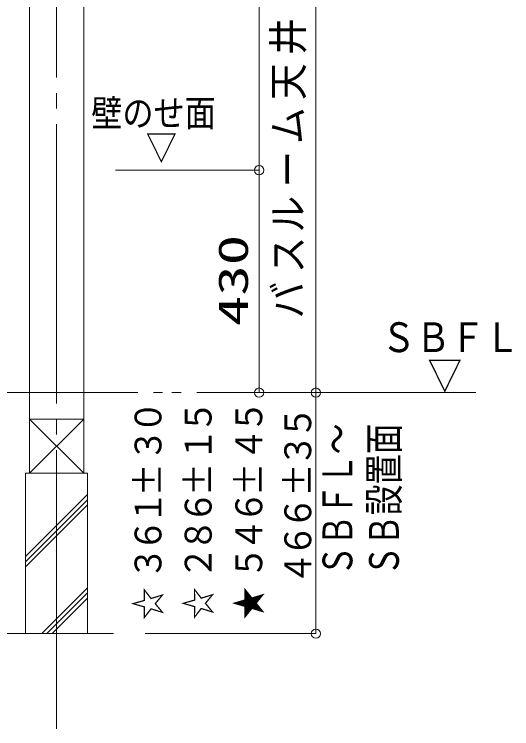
# Model space of a CAD drawing. Units: millimetres on the paper. Extents: x -305 to 305, y -152 to 152.
# Drawn here: x -193.16 to -161.08, y 9.43 to 55.47 of the extents above; entities that cross this region are included whole.
import ezdxf
from ezdxf.enums import TextEntityAlignment as Align

# ---------------------------------------------------------------- set-up
doc = ezdxf.new("R2010")
doc.units = ezdxf.units.MM
doc.linetypes.add('LONG_CHAIN', pattern=[21, 18, -1, 1, -1])
doc.linetypes.add('LONG_DOUBLE_CHAIN', pattern=[21.8, 18, -1, 0.6, -0.6, 0.6, -1])
doc.layers.add('0-0_0', color=7, linetype='Continuous', lineweight=9)
doc.layers.add('0-1_VIEW0001', color=7, linetype='Continuous', lineweight=9)
doc.styles.add('ＭＳ ゴシック', font='')
doc.styles.get('ＭＳ ゴシック').set_extended_font_data('MS Gothic')

# ---------------------------------------------------------------- blocks, each defined once
blk = doc.blocks.new('_ORIGIN')
at = {"layer": '0-0_0'}
blk.add_line((0, 0), (-1, 0), dxfattribs=at)
blk.add_circle((0, 0), 0.5, dxfattribs=at)

msp = doc.modelspace()

# ---------------------------------------------------------------- linework, layer by layer
at = {"layer": '0-1_VIEW0001'}
for p, q in [((-192.175, 111.391), (-192.175, 25.891)), ((-188.675, 111.391), (-188.675, 25.891)), ((-177.373, 46.025), (-177.373, 97.158)), ((-173.706, 31.691), (-173.706, 97.158)), ((-186.635, 45.425), (-177.373, 45.425)), ((-177.373, 31.691), (-177.373, 44.825)), ((-165.929, 31.091), (-173.706, 31.091)), ((-173.707, 16.158), (-173.707, 30.491)), ((-188.675, 29.391), (-192.175, 25.891)), ((-192.175, 29.391), (-188.675, 25.891)), ((-188.675, 29.391), (-192.174, 29.391)), ((-188.425, 25.891), (-192.425, 25.891)), ((-192.425, 25.891), (-192.425, 15.558)), ((-188.425, 25.891), (-188.425, 15.558)), ((-192.425, 20.522), (-188.425, 24.522)), ((-192.425, 20.189), (-188.425, 24.189)), ((-192.425, 19.855), (-188.425, 23.855)), ((-191.389, 15.558), (-188.425, 18.522)), ((-191.056, 15.558), (-188.425, 18.189)), ((-190.723, 15.558), (-188.425, 17.856)), ((-186.758, 15.558), (-254.758, 15.558)), ((-184.718, 15.558), (-173.707, 15.558))]:
    msp.add_line(p, q, dxfattribs=at)
at = {"layer": '0-1_VIEW0001', "linetype": 'LONG_CHAIN'}
msp.add_line((-190.425, 111.391), (-190.425, 9.433), dxfattribs=at)
at = {"layer": '0-1_VIEW0001', "linetype": 'LONG_DOUBLE_CHAIN'}
msp.add_line((-163.389, 31.091), (-261.258, 31.091), dxfattribs=at)

# ---------------------------------------------------------------- block references
at = {"layer": '0-1_VIEW0001', "xscale": 0.6, "yscale": 0.6}
for p, rotation in [((-177.373, 45.425), 270), ((-177.373, 45.425), 90), ((-177.373, 31.091), 270), ((-173.707, 31.091), 90), ((-173.706, 31.091), 270), ((-173.707, 15.558), 270)]:
    msp.add_blockref('_ORIGIN', p, dxfattribs=dict(at, rotation=rotation))

# ---------------------------------------------------------------- texts
at = {"layer": '0-1_VIEW0001', "style": 'ＭＳ ゴシック'}
for s, height, width, p in [('井', 1.921, 0.9, (-173.972, 52.861)), ('天', 1.921, 0.9, (-173.972, 49.953)), ('ム', 1.921, 0.9, (-173.972, 47.113)), ('ー', 1.921, 0.9, (-173.972, 44.319)), ('ル', 1.921, 0.9, (-173.972, 41.411)), ('430', 1.921, 1.5, (-177.512, 35.38)), ('ス', 1.921, 0.9, (-173.972, 38.787)), ('バ', 1.921, 0.9, (-173.972, 35.879)), ('０', 1.73, 0.9, (-183.149, 28.444)), ('５', 1.73, 0.9, (-179.915, 28.465)), ('５', 1.73, 0.9, (-176.65, 28.475)), ('５', 1.73, 0.9, (-173.493, 28.102)), ('ＳＢＦＬ～', 1.921, 0.75, (-170.782, 19.266)), ('ＳＢ設置面', 1.921, 0.75, (-167.784, 19.266)), ('３', 1.73, 0.9, (-183.149, 26.655)), ('１', 1.73, 0.9, (-179.915, 26.676)), ('４', 1.73, 0.9, (-176.65, 26.685)), ('３', 1.73, 0.9, (-173.493, 26.313)), ('±', 1.73, 0.9, (-183.149, 24.414)), ('±', 1.73, 0.9, (-179.915, 24.435)), ('±', 1.73, 0.9, (-176.65, 24.444)), ('６±', 1.73, 0.9, (-173.493, 22.283)), ('１', 1.73, 0.9, (-183.149, 22.625)), ('６', 1.73, 0.9, (-179.915, 22.645)), ('６', 1.73, 0.9, (-176.65, 22.655)), ('６', 1.73, 0.9, (-183.149, 20.835)), ('８', 1.73, 0.9, (-179.915, 20.856)), ('４', 1.73, 0.9, (-176.65, 20.866)), ('６', 1.73, 0.9, (-173.493, 20.493)), ('３', 1.73, 0.9, (-183.149, 19.046)), ('２', 1.73, 0.9, (-179.915, 19.067)), ('５', 1.73, 0.9, (-176.65, 19.077)), ('４', 1.73, 0.9, (-173.493, 18.704)), ('☆', 1.73, 0.9, (-183.149, 16.429)), ('☆', 1.73, 0.9, (-179.915, 16.45)), ('★', 1.73, 0.9, (-176.65, 16.46))]:
    msp.add_text(s, height=height, rotation=90, dxfattribs=dict(at, width=width)).set_placement(p, align=Align.BOTTOM_LEFT)
at = {"layer": '0-1_VIEW0001', "style": 'ＭＳ ゴシック', "width": 0.85}
for s, height, p in [('壁のせ面', 1.732, (-188.193, 47.72)), ('▽', 1.732, (-184.677, 45.52)), ('ＳＢＦＬ', 1.921, (-169.49, 33.125)), ('▽', 1.921, (-166.513, 30.681))]:
    msp.add_text(s, height=height, dxfattribs=at).set_placement(p, align=Align.BOTTOM_LEFT)

doc.saveas('drawing.dxf')
